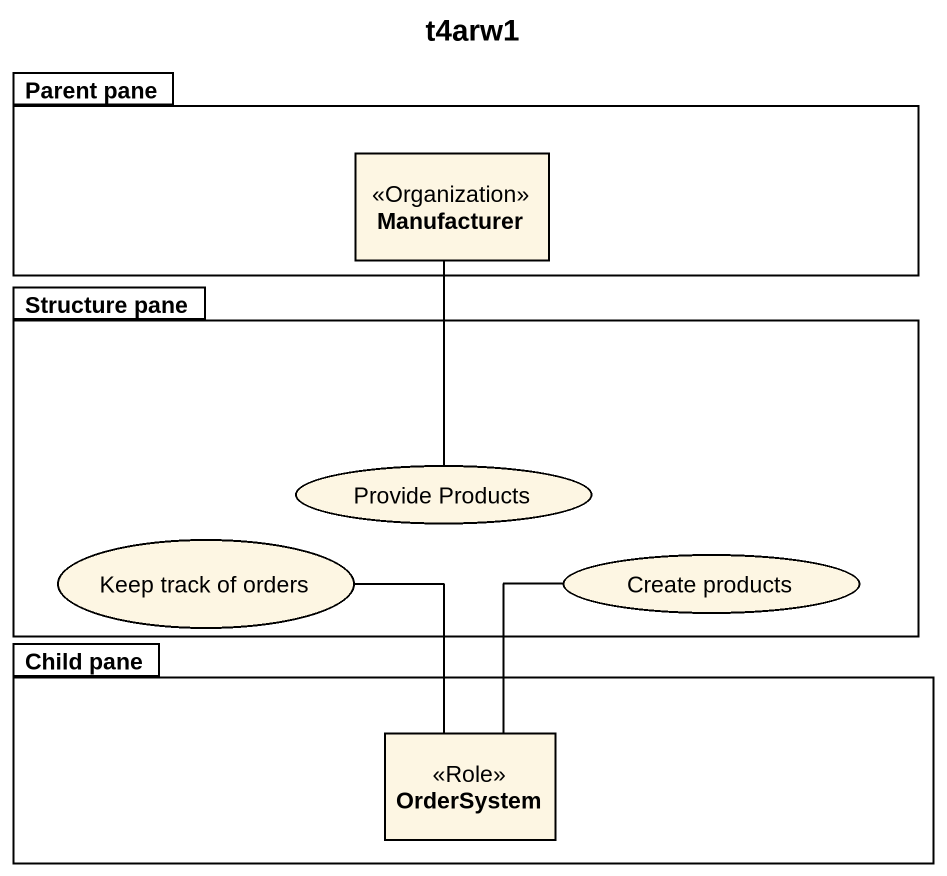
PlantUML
@startuml
title t4arw1
allowmixing
hide circle
hide empty members
package "Parent pane" as Parent_pane {
  class Manufacturer <<Organization>>
}
package "Structure pane" as Structure_pane {
  usecase "Provide Products" as Provide_Products
  usecase "Keep track of orders" as Keep_track_of_orders
  usecase "Create products" as Create_products
}
package "Child pane" as Child_pane {
  class OrderSystem <<Role>>
}
Manufacturer -- Provide_Products
Keep_track_of_orders -- OrderSystem
Create_products -- OrderSystem
@enduml
